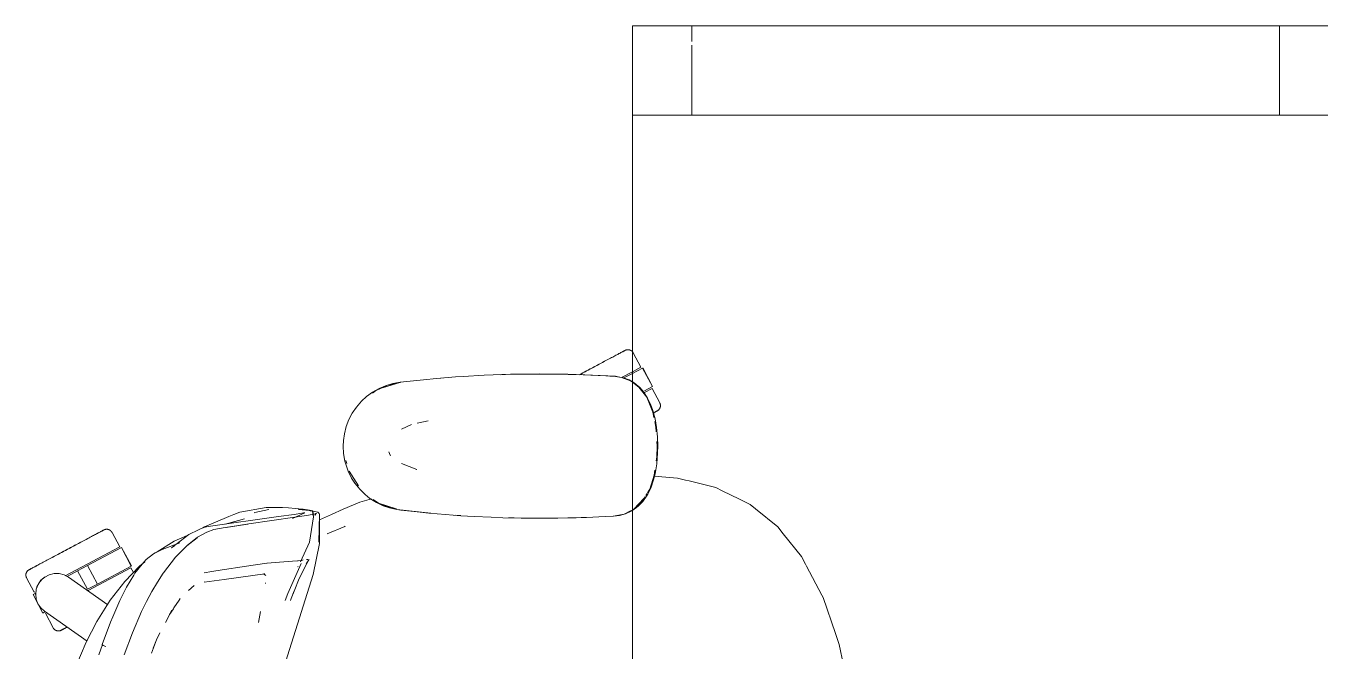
# Model space of a CAD drawing. Header units: millimetres. Extents: x 155927 to 295199, y -4084 to 97293.
# Drawn here: x 220549 to 221418, y 19454 to 19874 of the extents above; entities that cross this region are included whole.
import ezdxf

# ---------------------------------------------------------------- set-up
doc = ezdxf.new("R2010")
doc.units = ezdxf.units.MM
doc.header["$MEASUREMENT"] = 0
doc.layers.add('G-IMPT', color=8, linetype='CONTINUOUS', lineweight=9)
doc.layers.add('I-FURN', color=8, linetype='CONTINUOUS', lineweight=9)

msp = doc.modelspace()

# ---------------------------------------------------------------- linework, layer by layer
at = {"layer": 'G-IMPT'}
for p, q in [((220883.01, 19640.28), (220874.6, 19640.12)), ((220883.01, 19640.28), (220893.81, 19640.37)), ((220883.01, 19640.28), (220903.2, 19640.33)), ((220883.01, 19640.28), (220913.03, 19640.17)), ((220913.03, 19640.17), (220893.81, 19640.37)), ((220903.2, 19640.33), (220913.03, 19640.17)), ((220903.2, 19640.33), (220924.6, 19639.82)), ((220903.2, 19640.33), (220923.39, 19639.86)), ((220903.2, 19640.29), (220905.24, 19640.31)), ((220905.24, 19640.31), (220907.15, 19640.24)), ((220913.03, 19640.17), (220924.6, 19639.82)), ((220792.02, 19632.8), (220783.95, 19629.06)), ((220786.33, 19630.67), (220790.57, 19632.48)), ((220800.99, 19634.84), (220788.52, 19631.01)), ((220788.52, 19631.01), (220797.67, 19633.92)), ((220790.57, 19632.48), (220795.43, 19633.94)), ((220792.02, 19632.8), (220800.42, 19634.71)), ((220800.47, 19634.84), (220795.43, 19633.94)), ((220800.99, 19634.84), (220797.67, 19633.92)), ((220818.4, 19636.74), (220800.47, 19634.84)), ((220822.53, 19637.09), (220818.4, 19636.74)), ((220837.59, 19638.34), (220822.53, 19637.09)), ((220829.4, 19637.69), (220827.73, 19637.52)), ((220837.59, 19638.34), (220842.67, 19638.66)), ((220842.67, 19638.66), (220856.81, 19639.47)), ((220862.84, 19639.73), (220856.81, 19639.47)), ((220862.84, 19639.73), (220874.6, 19640.12)), ((220867.72, 19639.87), (220869.66, 19639.98)), ((220869.66, 19639.98), (220871.16, 19639.99)), ((220924.6, 19639.82), (220923.39, 19639.86)), ((220923.39, 19639.86), (220945.17, 19638.78)), ((220923.39, 19639.86), (220943.56, 19638.89)), ((220924.6, 19639.82), (220945.17, 19638.78)), ((220941.33, 19638.97), (220943.56, 19638.89)), ((220945.17, 19638.78), (220943.56, 19638.89)), ((220945.17, 19638.78), (220946.82, 19638.52)), ((220949.03, 19638.06), (220945.19, 19638.64)), ((220949.21, 19638.08), (220946.82, 19638.52)), ((220949.03, 19638.06), (220955.23, 19635.65)), ((220949.21, 19638.08), (220950.56, 19637.71)), ((220954.2, 19636.32), (220950.56, 19637.71)), ((220954.2, 19636.32), (220956.44, 19635.04)), ((220955.23, 19635.65), (220956.44, 19634.75)), ((220956.44, 19635.04), (220957.63, 19634.36)), ((220956.44, 19634.75), (220960.85, 19631.48)), ((220957.63, 19634.36), (220961.37, 19631.28)), ((220960.85, 19631.48), (220966.07, 19624.69)), ((220777.8, 19625.16), (220774.37, 19621.99)), ((220777.8, 19625.16), (220781.89, 19628.15)), ((220781.84, 19627.46), (220783.95, 19629.06)), ((220786.33, 19630.67), (220781.89, 19628.15)), ((220964.04, 19628.24), (220961.37, 19631.28)), ((220966.69, 19624.2), (220964.04, 19628.24)), ((220966.07, 19624.69), (220967.91, 19620.3)), ((220966.69, 19624.2), (220968.68, 19620.12)), ((220768.21, 19613.99), (220771.04, 19618.16)), ((220771.04, 19618.16), (220774.37, 19621.99)), ((220970.24, 19614.68), (220967.91, 19620.3)), ((220970.26, 19615.79), (220968.68, 19620.12)), ((220970.24, 19614.68), (220970.95, 19611.21)), ((220970.26, 19615.79), (220971.69, 19610.31)), ((220766.02, 19609.83), (220764.19, 19605.12)), ((220768.21, 19613.99), (220766.02, 19609.83)), ((220801.36, 19603.27), (220808.14, 19606.53)), ((220819.19, 19608.87), (220811.75, 19607.3)), ((220971.51, 19608.46), (220972.28, 19604.71)), ((220972.69, 19604.38), (220971.69, 19610.31)), ((220762.93, 19600.25), (220762.28, 19595.74)), ((220762.93, 19600.25), (220764.19, 19605.12)), ((220972.28, 19604.71), (220972.48, 19601.51)), ((220972.69, 19604.38), (220973.26, 19598.23)), ((220973.44, 19591.89), (220973.26, 19598.23)), ((220762.11, 19591.89), (220762.28, 19595.74)), ((220762.11, 19591.89), (220762.41, 19586.85)), ((220792.72, 19588.06), (220793.74, 19585.84)), ((220972.83, 19584.72), (220973.06, 19591.89)), ((220972.87, 19595), (220973.06, 19591.89)), ((220973.35, 19587.38), (220973.44, 19591.89)), ((220762.41, 19586.85), (220763.28, 19581.9)), ((220763.28, 19581.9), (220763.85, 19579.77)), ((220765.56, 19575), (220763.85, 19579.77)), ((220764.65, 19580.21), (220764.03, 19582.24)), ((220793.74, 19585.84), (220794.04, 19585.39)), ((220811.69, 19576.17), (220801.26, 19580.31)), ((220971.66, 19573.3), (220972.77, 19580.07)), ((220972.83, 19584.72), (220972.44, 19581.94)), ((220973.35, 19587.38), (220972.77, 19580.07)), ((220765.56, 19575), (220767.8, 19570.49)), ((220766.21, 19575.09), (220768.37, 19571.42)), ((220766.21, 19575.09), (220772.53, 19565.14)), ((220768.37, 19571.42), (220772.53, 19565.14)), ((220811.69, 19576.17), (220811.44, 19576.22)), ((220971.11, 19572.46), (220968.08, 19563.07)), ((220970.68, 19569.38), (220971.66, 19573.3)), ((220970.98, 19571.84), (220986.85, 19570.4)), ((220971.57, 19575.75), (220971.11, 19572.46)), ((220767.8, 19570.49), (220770.07, 19566.94)), ((220773.26, 19562.97), (220770.07, 19566.94)), ((220773.26, 19562.97), (220776.86, 19559.42)), ((220968.08, 19563.07), (220966.61, 19560.62)), ((220968.94, 19564.29), (220966.73, 19559.65)), ((220970.68, 19569.38), (220968.94, 19564.29)), ((220986.85, 19570.4), (220992.14, 19569.1)), ((220994.52, 19568.52), (220992.14, 19569.1)), ((221012.46, 19564.12), (220994.52, 19568.52)), ((221016.82, 19561.97), (221012.46, 19564.12)), ((221016.82, 19561.97), (221028.29, 19556.32)), ((220773.33, 19554.35), (220762.21, 19549.49)), ((220773.33, 19554.35), (220781.16, 19556.61)), ((220776.86, 19559.42), (220780.17, 19556.79)), ((220784.49, 19554.06), (220780.17, 19556.79)), ((220785.82, 19553.67), (220782.24, 19556.09)), ((220784.49, 19554.06), (220789.08, 19551.87)), ((220795.04, 19550.06), (220785.82, 19553.67)), ((220785.82, 19553.67), (220788.52, 19552.77)), ((220785.82, 19553.67), (220797.67, 19549.85)), ((220964.31, 19556.86), (220957.41, 19549.47)), ((220963.11, 19554.77), (220957.41, 19549.47)), ((220962.9, 19555.23), (220959.82, 19551.7)), ((220960.62, 19551.78), (220963.48, 19554.82)), ((220964.31, 19556.86), (220963.03, 19555.39)), ((220965, 19557.92), (220963.11, 19554.77)), ((220963.48, 19554.82), (220965.93, 19558.28)), ((220966.33, 19560.15), (220965.47, 19558.71)), ((220966.73, 19559.65), (220965.93, 19558.28)), ((221035.45, 19552.8), (221028.29, 19556.32)), ((220668.97, 19537.74), (220685.43, 19544.54)), ((220718.63, 19544.58), (220671.41, 19537.9)), ((220685.43, 19544.54), (220688.79, 19545.93)), ((220692.65, 19547.52), (220688.79, 19545.93)), ((220710.35, 19550.76), (220692.65, 19547.52)), ((220702.9, 19547.31), (220702.33, 19547.16)), ((220712.21, 19549.35), (220702.9, 19547.31)), ((220710.35, 19550.76), (220717.31, 19550.79)), ((220721.48, 19550.79), (220717.31, 19550.79)), ((220718.63, 19544.58), (220729.29, 19546.02)), ((220725.44, 19550.45), (220721.48, 19550.79)), ((220725.44, 19550.45), (220734.76, 19549.64)), ((220728.04, 19543.21), (220736.47, 19547.21)), ((220730.59, 19546.23), (220729.29, 19546.02)), ((220729.59, 19544.19), (220737.44, 19545.3)), ((220735.61, 19547.07), (220730.59, 19546.23)), ((220734.6, 19549.13), (220732, 19549.34)), ((220734.6, 19549.13), (220739.28, 19548.61)), ((220734.76, 19549.64), (220735.23, 19549.6)), ((220739.48, 19548.79), (220735.23, 19549.6)), ((220736.47, 19547.21), (220735.61, 19547.07)), ((220743.71, 19546.41), (220737.44, 19545.3)), ((220739.9, 19548.53), (220739.28, 19548.61)), ((220739.48, 19548.79), (220741.81, 19548.35)), ((220739.9, 19548.53), (220743.17, 19548)), ((220741.57, 19547.94), (220742.2, 19544.39)), ((220741.57, 19547.94), (220742.26, 19544.36)), ((220742.2, 19544.39), (220741.81, 19548.35)), ((220743.09, 19546.24), (220744.19, 19546.8)), ((220743.09, 19546.24), (220743.71, 19546.41)), ((220743.17, 19548), (220745.04, 19547.45)), ((220743.36, 19545.86), (220743.29, 19545.37)), ((220743.36, 19545.86), (220743.68, 19546.4)), ((220743.68, 19546.4), (220744.19, 19546.8)), ((220745.58, 19547.13), (220745.04, 19547.45)), ((220745.58, 19547.13), (220745.95, 19546.63)), ((220745.73, 19527.5), (220746.32, 19545.94)), ((220745.73, 19527.5), (220746.22, 19545.48)), ((220746.34, 19546.06), (220745.95, 19546.63)), ((220746.34, 19546.06), (220746.15, 19545.19)), ((220746.15, 19545.19), (220746.18, 19545.31)), ((220746.17, 19526.61), (220746.22, 19545.48)), ((220746.22, 19545.48), (220746.18, 19545.31)), ((220754.38, 19546.07), (220746.21, 19542.51)), ((220746.32, 19545.94), (220746.22, 19545.48)), ((220762.21, 19549.49), (220754.38, 19546.07)), ((220788.52, 19552.77), (220797.67, 19549.85)), ((220789.08, 19551.87), (220793.21, 19550.43)), ((220798.17, 19549.27), (220793.21, 19550.43)), ((220798.09, 19549.49), (220795.04, 19550.06)), ((220798.17, 19549.27), (220821.12, 19546.81)), ((220798.17, 19549.27), (220800.99, 19548.94)), ((220798.17, 19549.27), (220819.61, 19546.92)), ((220821.12, 19546.81), (220800.99, 19548.94)), ((220819.61, 19546.92), (220831, 19545.93)), ((220841.29, 19545.2), (220831, 19545.93)), ((220839.25, 19545.34), (220837.83, 19545.47)), ((220839.25, 19545.34), (220841.15, 19545.25)), ((220841.29, 19545.2), (220850.16, 19544.64)), ((220861.47, 19544.1), (220850.16, 19544.64)), ((220938.12, 19544.61), (220925.56, 19543.99)), ((220938.12, 19544.61), (220943.79, 19544.89)), ((220950.91, 19546.26), (220943.56, 19544.89)), ((220943.79, 19544.89), (220947.8, 19545.39)), ((220947.8, 19545.39), (220951.75, 19546.45)), ((220955.17, 19548.36), (220950.91, 19546.26)), ((220956.08, 19548.44), (220951.75, 19546.45)), ((220955.17, 19548.36), (220956.44, 19548.99)), ((220956.08, 19548.44), (220959.3, 19550.64)), ((220956.6, 19549.07), (220957.41, 19549.47)), ((220957.41, 19549.47), (220959.82, 19551.7)), ((220960.62, 19551.78), (220959.3, 19550.64)), ((221039.11, 19549.82), (221035.45, 19552.8)), ((221039.11, 19549.82), (221054.05, 19537.65)), ((220665.05, 19535.69), (220668.42, 19537.26)), ((220667.8, 19536.97), (220668.97, 19537.74)), ((220671.41, 19537.9), (220668.42, 19537.26)), ((220670.49, 19534.19), (220675.28, 19535.94)), ((220675.28, 19535.94), (220682.95, 19537.24)), ((220695.83, 19543.03), (220682.88, 19539.53)), ((220698.11, 19539.54), (220682.95, 19537.24)), ((220698.71, 19539.63), (220683.53, 19537.31)), ((220698.11, 19539.54), (220683.53, 19537.31)), ((220695.83, 19543.03), (220683.94, 19539.68)), ((220698.71, 19539.63), (220729.59, 19544.19)), ((220739.54, 19527.31), (220742.26, 19544.36)), ((220751.31, 19533.04), (220763.17, 19537.97)), ((220763.44, 19538.07), (220763.17, 19537.97)), ((220861.47, 19544.1), (220869.35, 19543.81)), ((220881.65, 19543.52), (220869.35, 19543.81)), ((220873.22, 19543.73), (220874.88, 19543.65)), ((220874.88, 19543.65), (220876.96, 19543.65)), ((220881.65, 19543.52), (220887.12, 19543.44)), ((220901.84, 19543.44), (220887.12, 19543.44)), ((220906.35, 19543.49), (220901.84, 19543.44)), ((220906.35, 19543.49), (220922.02, 19543.87)), ((220913.08, 19543.66), (220915.29, 19543.66)), ((220918.62, 19543.81), (220915.29, 19543.66)), ((220922.02, 19543.87), (220925.56, 19543.99)), ((221054.05, 19537.65), (221057.81, 19532.99)), ((220637.27, 19520.88), (220648.71, 19528)), ((220646.83, 19523.71), (220658.48, 19532.63)), ((220648.71, 19528), (220657.34, 19531.98)), ((220664, 19530.36), (220657.06, 19524.96)), ((220657.06, 19524.96), (220660.63, 19527.77)), ((220657.26, 19525.27), (220664.23, 19530.69)), ((220658.48, 19532.63), (220665.05, 19535.69)), ((220664, 19530.36), (220660.63, 19527.77)), ((220664.23, 19530.69), (220670.06, 19533.97)), ((220670.49, 19534.19), (220670.06, 19533.97)), ((220739.54, 19527.31), (220733.59, 19514.21)), ((221070.02, 19517.85), (221057.81, 19532.99)), ((220634.77, 19519.57), (220629.91, 19515.71)), ((220635.91, 19520.19), (220634.77, 19519.57)), ((220635.91, 19520.19), (220638.35, 19521.36)), ((220637.27, 19520.88), (220636.5, 19520.38)), ((220638.35, 19521.36), (220640.58, 19522.43)), ((220652.48, 19526.94), (220640.58, 19522.43)), ((220646.83, 19523.71), (220648.78, 19524.82)), ((220657.26, 19525.27), (220649.53, 19517.37)), ((220741.98, 19505.65), (220746.17, 19526.61)), ((220625.34, 19511.27), (220615.39, 19500.97)), ((220627.02, 19512.69), (220622.3, 19506.55)), ((220629.02, 19514.27), (220625.34, 19511.27)), ((220627.02, 19512.69), (220629.91, 19515.71)), ((220649.53, 19517.37), (220641.51, 19506.93)), ((220694.19, 19510.87), (220682.42, 19509)), ((220695.74, 19511.12), (220694.19, 19510.87)), ((220710.96, 19513.33), (220695.74, 19511.12)), ((220710.96, 19513.33), (220711.04, 19513.34)), ((220711.04, 19513.34), (220719.28, 19513.96)), ((220728.12, 19514.59), (220719.28, 19513.96)), ((220725, 19492.83), (220733.92, 19512.99)), ((220728.12, 19514.59), (220731.53, 19514.84)), ((220731.9, 19514.88), (220731.53, 19514.84)), ((220731.55, 19510.82), (220731.98, 19511.09)), ((220731.9, 19514.88), (220734.36, 19515.17)), ((220732.55, 19502.94), (220737.83, 19513.05)), ((220734.36, 19515.17), (220734.43, 19515.19)), ((220735.2, 19515.47), (220734.43, 19515.19)), ((220739.18, 19515.5), (220737.34, 19512.8)), ((220737.61, 19515.87), (220738.46, 19515.78)), ((220739.18, 19515.5), (220737.83, 19513.05)), ((220738.46, 19515.78), (220739.15, 19515.63)), ((220739.15, 19515.63), (220739.18, 19515.5)), ((220739.18, 19515.5), (220739.21, 19515.33)), ((221070.02, 19517.85), (221072.73, 19512.72)), ((221073.46, 19511.35), (221072.73, 19512.72)), ((221073.46, 19511.35), (221083.75, 19491.84)), ((220616.7, 19497.27), (220621.44, 19505.26)), ((220622.3, 19506.55), (220621.44, 19505.26)), ((220637.46, 19500.58), (220641.34, 19506.67)), ((220641.51, 19506.93), (220641.34, 19506.67)), ((220682.11, 19502.33), (220668.75, 19500.55)), ((220673.92, 19507.68), (220668.85, 19506.93)), ((220673.92, 19507.68), (220680.76, 19508.74)), ((220680.76, 19508.74), (220682.42, 19509)), ((220682.11, 19502.33), (220709.44, 19506.06)), ((220710.3, 19504.95), (220708.74, 19506.19)), ((220708.95, 19506.15), (220709.18, 19506.11)), ((220709.44, 19506.06), (220709.18, 19506.11)), ((220725.99, 19455.41), (220741.98, 19505.65)), ((220732.55, 19502.94), (220729.3, 19494.47)), ((220605.58, 19488.37), (220615.39, 19500.97)), ((220612.18, 19488.21), (220616.7, 19497.27)), ((220612.18, 19488.21), (220616.4, 19496.67)), ((220612.4, 19488.66), (220616.7, 19497.27)), ((220616.7, 19497.27), (220616.4, 19496.67)), ((220630.12, 19487.56), (220633.69, 19494.35)), ((220637.46, 19500.58), (220633.69, 19494.35)), ((220658.26, 19495.05), (220662.16, 19498.38)), ((220668.75, 19500.55), (220669.23, 19500.69)), ((220709.94, 19500), (220709.9, 19499.65)), ((220723.26, 19488.25), (220725, 19492.83)), ((220727.28, 19489.57), (220729.3, 19494.67)), ((220729.3, 19494.47), (220727.28, 19489.57)), ((220729.3, 19494.67), (220727.9, 19491.14)), ((220605.58, 19488.37), (220596.61, 19474.07)), ((220612.18, 19488.21), (220607.4, 19477.26)), ((220612.4, 19488.66), (220612.18, 19488.21)), ((220630.12, 19487.56), (220626.73, 19480.83)), ((220648.49, 19483.28), (220651.98, 19488.41)), ((220651.98, 19488.41), (220652.73, 19489.52)), ((220727.28, 19489.57), (220726.72, 19488.16)), ((221083.75, 19491.84), (221084.63, 19490.18)), ((221092.78, 19466.09), (221084.63, 19490.18)), ((220607.4, 19477.26), (220605.93, 19473.58)), ((220620.55, 19466.6), (220626.73, 19480.83)), ((220642.78, 19473.48), (220647.04, 19481.72)), ((220645.54, 19478.95), (220648.09, 19482.7)), ((220645.54, 19478.95), (220647.04, 19481.72)), ((220648.09, 19482.7), (220648.49, 19483.28)), ((220705.27, 19473.52), (220706.68, 19480.78)), ((220596.61, 19474.07), (220589.52, 19460.3)), ((220605.93, 19473.58), (220600.35, 19458.61)), ((220620.55, 19466.6), (220615.09, 19451.73)), ((220638.98, 19466.57), (220636.79, 19461.73)), ((220582, 19442.32), (220589.52, 19460.3)), ((220600.39, 19458.61), (220597.98, 19451.68)), ((220600.35, 19458.61), (220600.39, 19458.48)), ((220600.39, 19458.48), (220600.39, 19458.61)), ((220600.39, 19458.48), (220600.79, 19458.21)), ((220600.39, 19458.48), (220600.4, 19458.44)), ((220600.79, 19458.21), (220600.4, 19458.44)), ((220601.62, 19457.83), (220600.79, 19458.21)), ((220600.97, 19458.11), (220600.79, 19458.21)), ((220601.62, 19457.83), (220600.97, 19458.11)), ((220601.62, 19457.83), (220602.68, 19457.41)), ((220601.62, 19457.83), (220602.08, 19457.63)), ((220602.68, 19457.41), (220602.08, 19457.63)), ((220636.79, 19461.73), (220634.06, 19454.64)), ((220636.79, 19461.73), (220634.48, 19456.28)), ((221092.78, 19466.09), (221095.29, 19458.65)), ((221098.16, 19444.83), (221095.29, 19458.65)), ((220633.4, 19452.92), (220634.06, 19454.64)), ((220725.99, 19455.41), (220716.8, 19425.44))]:
    msp.add_line(p, q, dxfattribs=at)
at = {"layer": 'I-FURN'}
for p, q in [((220996.44, 19874.09), (220956.44, 19874.09)), ((220956.44, 19874.09), (221391.07, 19874.09)), ((220956.44, 19874.09), (220956.44, 19814.09)), ((220956.44, 19874.09), (220956.44, 19814.09)), ((221756.44, 19874.09), (220956.44, 19874.09)), ((220956.44, 19874.09), (220956.44, 17874.09)), ((220956.44, 17874.09), (220956.44, 19874.09)), ((220956.44, 19874.09), (221756.44, 19874.09)), ((222516.44, 19874.09), (220996.44, 19874.09)), ((220996.44, 19874.09), (220996.44, 19863.51)), ((220996.44, 19874.09), (220996.44, 19863.51)), ((221391.07, 19874.09), (221521.44, 19874.09)), ((221391.07, 19874.09), (221391.07, 19814.09)), ((221391.07, 19874.09), (221391.07, 19814.09)), ((220996.44, 19861.19), (220996.44, 19814.09)), ((220996.44, 19861.19), (220996.44, 19814.09)), ((221391.07, 19814.09), (220956.44, 19814.09)), ((220956.44, 19814.09), (220996.44, 19814.09)), ((220996.44, 19814.09), (222516.44, 19814.09)), ((221521.44, 19814.09), (221391.07, 19814.09)), ((220936.87, 19648.38), (220937.78, 19648.86)), ((220938.26, 19649.12), (220937.36, 19648.64)), ((220937.78, 19648.86), (220938.67, 19649.34)), ((220939.14, 19649.59), (220938.26, 19649.12)), ((220938.67, 19649.34), (220939.53, 19649.8)), ((220939.99, 19650.04), (220939.14, 19649.59)), ((220939.53, 19649.8), (220940.38, 19650.25)), ((220940.83, 19650.49), (220939.99, 19650.04)), ((220941.64, 19650.92), (220940.83, 19650.49)), ((220942.43, 19651.34), (220941.64, 19650.92)), ((220943.19, 19651.74), (220942.43, 19651.34)), ((220943.93, 19652.13), (220943.19, 19651.74)), ((220944.63, 19652.51), (220943.93, 19652.13)), ((220945.31, 19652.87), (220944.63, 19652.51)), ((220945.96, 19653.21), (220945.31, 19652.87)), ((220946.58, 19653.54), (220945.96, 19653.21)), ((220947.16, 19653.85), (220946.58, 19653.54)), ((220946.85, 19653.69), (220947.42, 19653.99)), ((220947.71, 19654.14), (220947.16, 19653.85)), ((220947.42, 19653.99), (220947.95, 19654.27)), ((220948.23, 19654.42), (220947.71, 19654.14)), ((220947.95, 19654.27), (220948.45, 19654.54)), ((220948.71, 19654.67), (220948.23, 19654.42)), ((220948.45, 19654.54), (220948.92, 19654.79)), ((220949.16, 19654.91), (220948.71, 19654.67)), ((220948.92, 19654.79), (220949.35, 19655.02)), ((220949.57, 19655.13), (220949.16, 19654.91)), ((220949.35, 19655.02), (220949.74, 19655.22)), ((220949.94, 19655.33), (220949.57, 19655.13)), ((220949.74, 19655.22), (220950.1, 19655.41)), ((220950.27, 19655.51), (220949.94, 19655.33)), ((220950.1, 19655.41), (220950.42, 19655.58)), ((220950.57, 19655.66), (220950.27, 19655.51)), ((220950.42, 19655.58), (220950.69, 19655.73)), ((220950.83, 19655.8), (220950.57, 19655.66)), ((220950.69, 19655.73), (220950.94, 19655.86)), ((220951.05, 19655.92), (220950.83, 19655.8)), ((220950.94, 19655.86), (220951.14, 19655.97)), ((220951.23, 19656.01), (220951.05, 19655.92)), ((220951.14, 19655.97), (220951.3, 19656.05)), ((220951.37, 19656.09), (220951.23, 19656.01)), ((220951.3, 19656.05), (220951.42, 19656.12)), ((220951.47, 19656.14), (220951.37, 19656.09)), ((220951.42, 19656.12), (220951.5, 19656.16)), ((220951.53, 19656.17), (220951.47, 19656.14)), ((220951.5, 19656.16), (220951.54, 19656.18)), ((220951.55, 19656.19), (220951.53, 19656.17)), ((220951.54, 19656.18), (220951.55, 19656.19)), ((220951.55, 19656.19), (220951.69, 19656.26)), ((220951.69, 19656.26), (220951.84, 19656.33)), ((220951.84, 19656.33), (220951.99, 19656.39)), ((220951.99, 19656.39), (220952.14, 19656.44)), ((220952.14, 19656.44), (220952.29, 19656.49)), ((220952.29, 19656.49), (220952.45, 19656.53)), ((220952.45, 19656.53), (220952.61, 19656.57)), ((220952.61, 19656.57), (220952.77, 19656.6)), ((220952.77, 19656.6), (220952.92, 19656.62)), ((220952.92, 19656.62), (220953.09, 19656.64)), ((220953.09, 19656.64), (220953.25, 19656.65)), ((220953.25, 19656.65), (220953.41, 19656.66)), ((220953.41, 19656.66), (220953.57, 19656.66)), ((220953.57, 19656.66), (220953.73, 19656.65)), ((220953.73, 19656.65), (220953.89, 19656.63)), ((220953.89, 19656.63), (220954.05, 19656.61)), ((220954.05, 19656.61), (220954.21, 19656.58)), ((220954.21, 19656.58), (220954.37, 19656.55)), ((220954.37, 19656.55), (220954.52, 19656.51)), ((220954.52, 19656.51), (220954.68, 19656.46)), ((220954.68, 19656.46), (220954.83, 19656.41)), ((220954.83, 19656.41), (220954.98, 19656.35)), ((220954.98, 19656.35), (220955.13, 19656.29)), ((220955.13, 19656.29), (220955.27, 19656.22)), ((220955.27, 19656.22), (220955.41, 19656.14)), ((220955.41, 19656.14), (220955.55, 19656.06)), ((220955.55, 19656.06), (220955.69, 19655.97)), ((220955.69, 19655.97), (220955.82, 19655.88)), ((220955.82, 19655.88), (220955.95, 19655.78)), ((220955.95, 19655.78), (220956.07, 19655.68)), ((220956.07, 19655.68), (220956.19, 19655.57)), ((220956.19, 19655.57), (220956.31, 19655.46)), ((220956.31, 19655.46), (220956.42, 19655.34)), ((220956.42, 19655.34), (220956.53, 19655.22)), ((220956.53, 19655.22), (220956.63, 19655.1)), ((220956.63, 19655.1), (220956.72, 19654.97)), ((220956.72, 19654.97), (220956.81, 19654.83)), ((220956.81, 19654.83), (220956.9, 19654.7)), ((220956.9, 19654.7), (220956.98, 19654.56)), ((220956.98, 19654.56), (220957, 19654.52)), ((220962.15, 19644.83), (220957, 19654.52)), ((220921.69, 19640.31), (220920.7, 19639.78)), ((220921.15, 19640.02), (220922.14, 19640.55)), ((220922.68, 19640.83), (220921.69, 19640.31)), ((220922.14, 19640.55), (220923.13, 19641.08)), ((220923.67, 19641.36), (220922.68, 19640.83)), ((220923.13, 19641.08), (220924.13, 19641.61)), ((220924.67, 19641.9), (220923.67, 19641.36)), ((220924.13, 19641.61), (220925.14, 19642.14)), ((220925.68, 19642.43), (220924.67, 19641.9)), ((220925.14, 19642.14), (220926.14, 19642.68)), ((220926.68, 19642.96), (220925.68, 19642.43)), ((220926.14, 19642.68), (220927.15, 19643.21)), ((220927.69, 19643.5), (220926.68, 19642.96)), ((220927.15, 19643.21), (220928.15, 19643.74)), ((220928.69, 19644.03), (220927.69, 19643.5)), ((220928.15, 19643.74), (220929.15, 19644.28)), ((220929.69, 19644.56), (220928.69, 19644.03)), ((220929.15, 19644.28), (220930.15, 19644.81)), ((220930.69, 19645.09), (220929.69, 19644.56)), ((220930.15, 19644.81), (220931.14, 19645.33)), ((220931.67, 19645.62), (220930.69, 19645.09)), ((220931.14, 19645.33), (220932.12, 19645.86)), ((220932.65, 19646.14), (220931.67, 19645.62)), ((220932.12, 19645.86), (220933.1, 19646.37)), ((220933.62, 19646.65), (220932.65, 19646.14)), ((220933.1, 19646.37), (220934.06, 19646.89)), ((220934.58, 19647.16), (220933.62, 19646.65)), ((220934.06, 19646.89), (220935.01, 19647.39)), ((220935.52, 19647.66), (220934.58, 19647.16)), ((220935.01, 19647.39), (220935.95, 19647.89)), ((220936.45, 19648.16), (220935.52, 19647.66)), ((220935.95, 19647.89), (220936.87, 19648.38)), ((220937.36, 19648.64), (220936.45, 19648.16)), ((220956.87, 19642.02), (220949.49, 19638.1)), ((220950.77, 19637.65), (220956.58, 19640.74)), ((220956.58, 19640.74), (220963.27, 19644.3)), ((220962.15, 19644.83), (220956.87, 19642.02)), ((220963.27, 19644.3), (220969.85, 19631.94)), ((220970.02, 19632.03), (220963.44, 19644.39)), ((220969.85, 19631.94), (220964.55, 19629.12)), ((220969.66, 19630.71), (220964.47, 19627.95)), ((220974.81, 19621.02), (220969.66, 19630.71)), ((220970.51, 19614.17), (220970.94, 19614.4)), ((220971.16, 19614.51), (220970.75, 19614.3)), ((220970.94, 19614.4), (220971.34, 19614.61)), ((220971.53, 19614.71), (220971.16, 19614.51)), ((220971.34, 19614.61), (220971.69, 19614.8)), ((220971.87, 19614.89), (220971.53, 19614.71)), ((220971.69, 19614.8), (220972.01, 19614.97)), ((220972.17, 19615.05), (220971.87, 19614.89)), ((220972.01, 19614.97), (220972.29, 19615.12)), ((220972.43, 19615.19), (220972.17, 19615.05)), ((220972.29, 19615.12), (220972.53, 19615.24)), ((220972.64, 19615.3), (220972.43, 19615.19)), ((220972.53, 19615.24), (220972.73, 19615.35)), ((220972.82, 19615.4), (220972.64, 19615.3)), ((220972.73, 19615.35), (220972.89, 19615.44)), ((220972.96, 19615.47), (220972.82, 19615.4)), ((220972.89, 19615.44), (220973.02, 19615.5)), ((220973.07, 19615.53), (220972.96, 19615.47)), ((220973.02, 19615.5), (220973.1, 19615.54)), ((220973.13, 19615.56), (220973.07, 19615.53)), ((220973.1, 19615.54), (220973.14, 19615.57)), ((220973.15, 19615.57), (220973.13, 19615.56)), ((220973.14, 19615.57), (220973.15, 19615.57)), ((220973.18, 19615.59), (220973.15, 19615.57)), ((220973.32, 19615.67), (220973.18, 19615.59)), ((220973.46, 19615.76), (220973.32, 19615.67)), ((220973.59, 19615.85), (220973.46, 19615.76)), ((220973.72, 19615.94), (220973.59, 19615.85)), ((220973.85, 19616.04), (220973.72, 19615.94)), ((220973.97, 19616.15), (220973.85, 19616.04)), ((220974.09, 19616.26), (220973.97, 19616.15)), ((220974.2, 19616.38), (220974.09, 19616.26)), ((220974.31, 19616.5), (220974.2, 19616.38)), ((220974.41, 19616.62), (220974.31, 19616.5)), ((220974.51, 19616.75), (220974.41, 19616.62)), ((220974.6, 19616.88), (220974.51, 19616.75)), ((220974.69, 19617.02), (220974.6, 19616.88)), ((220974.77, 19617.16), (220974.69, 19617.02)), ((220974.84, 19617.3), (220974.77, 19617.16)), ((220974.81, 19621.02), (220974.88, 19620.88)), ((220974.91, 19617.44), (220974.84, 19617.3)), ((220974.88, 19620.88), (220974.95, 19620.73)), ((220974.98, 19617.59), (220974.91, 19617.44)), ((220974.95, 19620.73), (220975.01, 19620.58)), ((220975.04, 19617.74), (220974.98, 19617.59)), ((220975.01, 19620.58), (220975.07, 19620.43)), ((220975.09, 19617.89), (220975.04, 19617.74)), ((220975.07, 19620.43), (220975.12, 19620.28)), ((220975.14, 19618.05), (220975.09, 19617.89)), ((220975.12, 19620.28), (220975.16, 19620.12)), ((220975.18, 19618.2), (220975.14, 19618.05)), ((220975.16, 19620.12), (220975.2, 19619.96)), ((220975.21, 19618.36), (220975.18, 19618.2)), ((220975.2, 19619.96), (220975.23, 19619.8)), ((220975.24, 19618.52), (220975.21, 19618.36)), ((220975.23, 19619.8), (220975.25, 19619.65)), ((220975.26, 19618.68), (220975.24, 19618.52)), ((220975.25, 19619.65), (220975.27, 19619.49)), ((220975.27, 19618.84), (220975.26, 19618.68)), ((220975.27, 19619.49), (220975.28, 19619.32)), ((220975.28, 19619), (220975.27, 19618.84)), ((220975.28, 19619.32), (220975.28, 19619.16)), ((220975.28, 19619.16), (220975.28, 19619)), ((220601.71, 19535.77), (220601.86, 19535.83)), ((220601.86, 19535.83), (220602.01, 19535.88)), ((220602.01, 19535.88), (220602.16, 19535.93)), ((220602.16, 19535.93), (220602.32, 19535.97)), ((220602.32, 19535.97), (220602.48, 19536.01)), ((220602.48, 19536.01), (220602.64, 19536.04)), ((220602.64, 19536.04), (220602.79, 19536.06)), ((220602.79, 19536.06), (220602.96, 19536.08)), ((220602.96, 19536.08), (220603.12, 19536.09)), ((220603.12, 19536.09), (220603.28, 19536.1)), ((220603.28, 19536.1), (220603.44, 19536.1)), ((220603.44, 19536.1), (220603.6, 19536.09)), ((220603.6, 19536.09), (220603.76, 19536.07)), ((220603.76, 19536.07), (220603.92, 19536.05)), ((220603.92, 19536.05), (220604.08, 19536.02)), ((220604.08, 19536.02), (220604.24, 19535.99)), ((220604.24, 19535.99), (220604.39, 19535.95)), ((220604.39, 19535.95), (220604.55, 19535.9)), ((220604.55, 19535.9), (220604.7, 19535.85)), ((220604.7, 19535.85), (220604.85, 19535.79)), ((220584.88, 19526.83), (220585.82, 19527.33)), ((220586.32, 19527.6), (220585.39, 19527.1)), ((220585.82, 19527.33), (220586.74, 19527.82)), ((220587.23, 19528.08), (220586.32, 19527.6)), ((220586.74, 19527.82), (220587.65, 19528.3)), ((220588.13, 19528.56), (220587.23, 19528.08)), ((220587.65, 19528.3), (220588.54, 19528.78)), ((220589.01, 19529.03), (220588.13, 19528.56)), ((220588.54, 19528.78), (220589.4, 19529.24)), ((220589.86, 19529.48), (220589.01, 19529.03)), ((220589.4, 19529.24), (220590.25, 19529.69)), ((220590.7, 19529.93), (220589.86, 19529.48)), ((220591.51, 19530.36), (220590.7, 19529.93)), ((220592.3, 19530.78), (220591.51, 19530.36)), ((220593.06, 19531.18), (220592.3, 19530.78)), ((220593.8, 19531.57), (220593.06, 19531.18)), ((220594.5, 19531.95), (220593.8, 19531.57)), ((220595.18, 19532.31), (220594.5, 19531.95)), ((220595.83, 19532.65), (220595.18, 19532.31)), ((220596.45, 19532.98), (220595.83, 19532.65)), ((220597.03, 19533.29), (220596.45, 19532.98)), ((220596.72, 19533.13), (220597.29, 19533.43)), ((220597.58, 19533.58), (220597.03, 19533.29)), ((220597.29, 19533.43), (220597.82, 19533.71)), ((220598.1, 19533.86), (220597.58, 19533.58)), ((220597.82, 19533.71), (220598.32, 19533.98)), ((220598.58, 19534.12), (220598.1, 19533.86)), ((220598.32, 19533.98), (220598.79, 19534.23)), ((220599.03, 19534.35), (220598.58, 19534.12)), ((220598.79, 19534.23), (220599.22, 19534.46)), ((220599.44, 19534.57), (220599.03, 19534.35)), ((220599.22, 19534.46), (220599.61, 19534.66)), ((220599.81, 19534.77), (220599.44, 19534.57)), ((220599.61, 19534.66), (220599.97, 19534.85)), ((220600.14, 19534.95), (220599.81, 19534.77)), ((220599.97, 19534.85), (220600.29, 19535.02)), ((220600.44, 19535.11), (220600.14, 19534.95)), ((220600.29, 19535.02), (220600.56, 19535.17)), ((220600.7, 19535.24), (220600.44, 19535.11)), ((220600.56, 19535.17), (220600.81, 19535.3)), ((220600.92, 19535.36), (220600.7, 19535.24)), ((220600.81, 19535.3), (220601.01, 19535.41)), ((220601.1, 19535.46), (220600.92, 19535.36)), ((220601.01, 19535.41), (220601.17, 19535.49)), ((220601.24, 19535.53), (220601.1, 19535.46)), ((220601.17, 19535.49), (220601.29, 19535.56)), ((220601.34, 19535.58), (220601.24, 19535.53)), ((220601.29, 19535.56), (220601.37, 19535.6)), ((220601.4, 19535.62), (220601.34, 19535.58)), ((220601.37, 19535.6), (220601.41, 19535.62)), ((220601.42, 19535.63), (220601.4, 19535.62)), ((220601.41, 19535.62), (220601.42, 19535.63)), ((220601.42, 19535.63), (220601.56, 19535.7)), ((220601.56, 19535.7), (220601.71, 19535.77)), ((220604.85, 19535.79), (220605, 19535.73)), ((220605, 19535.73), (220605.14, 19535.66)), ((220605.14, 19535.66), (220605.28, 19535.58)), ((220605.28, 19535.58), (220605.42, 19535.5)), ((220605.42, 19535.5), (220605.56, 19535.41)), ((220605.56, 19535.41), (220605.69, 19535.32)), ((220605.69, 19535.32), (220605.82, 19535.22)), ((220605.82, 19535.22), (220605.94, 19535.12)), ((220605.94, 19535.12), (220606.06, 19535.01)), ((220606.06, 19535.01), (220606.18, 19534.9)), ((220606.18, 19534.9), (220606.29, 19534.78)), ((220606.29, 19534.78), (220606.4, 19534.66)), ((220606.4, 19534.66), (220606.5, 19534.54)), ((220606.5, 19534.54), (220606.59, 19534.41)), ((220606.59, 19534.41), (220606.68, 19534.27)), ((220606.68, 19534.27), (220606.77, 19534.14)), ((220606.77, 19534.14), (220606.85, 19534)), ((220606.85, 19534), (220606.87, 19533.96)), ((220612.02, 19524.27), (220606.87, 19533.96)), ((220568.12, 19517.92), (220569.08, 19518.43)), ((220569.6, 19518.71), (220568.63, 19518.19)), ((220569.08, 19518.43), (220570.04, 19518.94)), ((220570.57, 19519.22), (220569.6, 19518.71)), ((220570.04, 19518.94), (220571.02, 19519.46)), ((220571.56, 19519.75), (220570.57, 19519.22)), ((220571.02, 19519.46), (220572.01, 19519.99)), ((220572.55, 19520.27), (220571.56, 19519.75)), ((220572.01, 19519.99), (220573, 19520.52)), ((220573.54, 19520.8), (220572.55, 19520.27)), ((220573, 19520.52), (220574, 19521.05)), ((220574.54, 19521.34), (220573.54, 19520.8)), ((220574, 19521.05), (220575.01, 19521.58)), ((220575.55, 19521.87), (220574.54, 19521.34)), ((220575.01, 19521.58), (220576.01, 19522.12)), ((220612.02, 19524.27), (220575.41, 19504.81)), ((220576.55, 19522.4), (220575.55, 19521.87)), ((220576.01, 19522.12), (220577.02, 19522.65)), ((220577.56, 19522.94), (220576.55, 19522.4)), ((220577.02, 19522.65), (220578.02, 19523.18)), ((220578.56, 19523.47), (220577.56, 19522.94)), ((220578.02, 19523.18), (220579.02, 19523.72)), ((220579.56, 19524), (220578.56, 19523.47)), ((220579.02, 19523.72), (220580.02, 19524.25)), ((220580.56, 19524.53), (220579.56, 19524)), ((220580.02, 19524.25), (220581.01, 19524.77)), ((220581.54, 19525.06), (220580.56, 19524.53)), ((220581.01, 19524.77), (220581.99, 19525.3)), ((220582.52, 19525.58), (220581.54, 19525.06)), ((220581.99, 19525.3), (220582.97, 19525.82)), ((220583.49, 19526.09), (220582.52, 19525.58)), ((220582.97, 19525.82), (220583.93, 19526.33)), ((220584.45, 19526.6), (220583.49, 19526.09)), ((220583.93, 19526.33), (220584.88, 19526.83)), ((220585.39, 19527.1), (220584.45, 19526.6)), ((220590.43, 19511.66), (220613.14, 19523.74)), ((220613.14, 19523.74), (220619.72, 19511.38)), ((220619.89, 19511.47), (220613.31, 19523.83)), ((220552.42, 19509.57), (220552.76, 19509.75)), ((220552.95, 19509.86), (220552.6, 19509.67)), ((220552.76, 19509.75), (220553.13, 19509.95)), ((220553.35, 19510.06), (220552.95, 19509.86)), ((220553.13, 19509.95), (220553.54, 19510.17)), ((220553.78, 19510.29), (220553.35, 19510.06)), ((220553.54, 19510.17), (220553.99, 19510.4)), ((220554.24, 19510.54), (220553.78, 19510.29)), ((220553.99, 19510.4), (220554.47, 19510.66)), ((220554.74, 19510.81), (220554.24, 19510.54)), ((220554.47, 19510.66), (220554.99, 19510.94)), ((220555.28, 19511.09), (220554.74, 19510.81)), ((220554.99, 19510.94), (220555.54, 19511.23)), ((220555.85, 19511.39), (220555.28, 19511.09)), ((220555.54, 19511.23), (220556.12, 19511.54)), ((220556.45, 19511.71), (220555.85, 19511.39)), ((220557.08, 19512.05), (220556.45, 19511.71)), ((220557.75, 19512.4), (220557.08, 19512.05)), ((220558.44, 19512.77), (220557.75, 19512.4)), ((220559.16, 19513.16), (220558.44, 19512.77)), ((220559.91, 19513.56), (220559.16, 19513.16)), ((220560.69, 19513.97), (220559.91, 19513.56)), ((220561.49, 19514.39), (220560.69, 19513.97)), ((220562.31, 19514.83), (220561.49, 19514.39)), ((220563.16, 19515.28), (220562.31, 19514.83)), ((220564.03, 19515.74), (220563.16, 19515.28)), ((220564.92, 19516.22), (220564.03, 19515.74)), ((220565.82, 19516.7), (220564.92, 19516.22)), ((220565.33, 19516.44), (220566.24, 19516.92)), ((220566.74, 19517.19), (220565.82, 19516.7)), ((220566.24, 19516.92), (220567.17, 19517.42)), ((220567.68, 19517.69), (220566.74, 19517.19)), ((220567.17, 19517.42), (220568.12, 19517.92)), ((220568.63, 19518.19), (220567.68, 19517.69)), ((220583.79, 19508.13), (220590.43, 19511.66)), ((220590.43, 19511.66), (220597.01, 19499.3)), ((220619.53, 19510.15), (220590.84, 19494.89)), ((220619.72, 19511.38), (220597.01, 19499.3)), ((220621.21, 19506.99), (220619.53, 19510.15)), ((220549.01, 19505.46), (220549.02, 19505.62)), ((220549.01, 19505.3), (220549.01, 19505.46)), ((220549.01, 19505.14), (220549.01, 19505.3)), ((220549.02, 19504.98), (220549.01, 19505.14)), ((220549.02, 19505.62), (220549.03, 19505.78)), ((220549.04, 19504.82), (220549.02, 19504.98)), ((220549.03, 19505.78), (220549.05, 19505.94)), ((220549.06, 19504.66), (220549.04, 19504.82)), ((220549.05, 19505.94), (220549.08, 19506.1)), ((220549.09, 19504.5), (220549.06, 19504.66)), ((220549.08, 19506.1), (220549.11, 19506.26)), ((220549.13, 19504.34), (220549.09, 19504.5)), ((220549.11, 19506.26), (220549.15, 19506.42)), ((220549.17, 19504.19), (220549.13, 19504.34)), ((220549.15, 19506.42), (220549.2, 19506.57)), ((220549.22, 19504.03), (220549.17, 19504.19)), ((220549.2, 19506.57), (220549.25, 19506.72)), ((220549.28, 19503.88), (220549.22, 19504.03)), ((220549.25, 19506.72), (220549.31, 19506.87)), ((220549.34, 19503.73), (220549.28, 19503.88)), ((220549.31, 19506.87), (220549.38, 19507.02)), ((220549.41, 19503.59), (220549.34, 19503.73)), ((220549.38, 19507.02), (220549.45, 19507.17)), ((220549.48, 19503.44), (220549.41, 19503.59)), ((220549.45, 19507.17), (220549.52, 19507.31)), ((220549.48, 19503.44), (220554.63, 19493.76)), ((220549.52, 19507.31), (220549.6, 19507.45)), ((220549.6, 19507.45), (220549.69, 19507.58)), ((220549.69, 19507.58), (220549.78, 19507.71)), ((220549.78, 19507.71), (220549.88, 19507.84)), ((220549.88, 19507.84), (220549.98, 19507.97)), ((220549.98, 19507.97), (220550.09, 19508.09)), ((220550.09, 19508.09), (220550.2, 19508.2)), ((220550.2, 19508.2), (220550.32, 19508.31)), ((220550.32, 19508.31), (220550.44, 19508.42)), ((220550.44, 19508.42), (220550.57, 19508.52)), ((220550.57, 19508.52), (220550.7, 19508.62)), ((220550.7, 19508.62), (220550.83, 19508.71)), ((220550.83, 19508.71), (220550.97, 19508.79)), ((220550.97, 19508.79), (220551.11, 19508.87)), ((220551.11, 19508.87), (220551.15, 19508.89)), ((220551.19, 19508.92), (220551.15, 19508.9)), ((220551.15, 19508.89), (220551.17, 19508.91)), ((220551.15, 19508.9), (220551.15, 19508.89)), ((220551.17, 19508.91), (220551.23, 19508.94)), ((220551.28, 19508.96), (220551.19, 19508.92)), ((220551.23, 19508.94), (220551.33, 19508.99)), ((220551.4, 19509.03), (220551.28, 19508.96)), ((220551.33, 19508.99), (220551.47, 19509.07)), ((220551.56, 19509.11), (220551.4, 19509.03)), ((220551.47, 19509.07), (220551.65, 19509.16)), ((220551.76, 19509.22), (220551.56, 19509.11)), ((220551.65, 19509.16), (220551.87, 19509.28)), ((220552, 19509.35), (220551.76, 19509.22)), ((220551.87, 19509.28), (220552.12, 19509.42)), ((220552.28, 19509.5), (220552, 19509.35)), ((220552.12, 19509.42), (220552.42, 19509.57)), ((220552.6, 19509.67), (220552.28, 19509.5)), ((220557.23, 19499.04), (220559.16, 19501.8)), ((220560, 19502.67), (220557.71, 19499.88)), ((220559.16, 19501.8), (220561.7, 19504.02)), ((220561.42, 19503.82), (220560, 19502.67)), ((220561.7, 19504.02), (220564.7, 19505.57)), ((220564.7, 19505.57), (220567.98, 19506.36)), ((220567.98, 19506.36), (220571.36, 19506.33)), ((220571.36, 19506.33), (220574.62, 19505.51)), ((220574.62, 19505.51), (220577.6, 19503.92)), ((220576.74, 19504.38), (220583.79, 19508.13)), ((220577.6, 19503.92), (220604.03, 19485.41)), ((220583.79, 19508.13), (220590.37, 19495.77)), ((220553.82, 19492.19), (220555.21, 19492.94)), ((220555, 19493.96), (220554.63, 19493.76)), ((220555.21, 19492.94), (220555.13, 19492.89)), ((220555.61, 19492.18), (220555.21, 19492.94)), ((220555.58, 19492.55), (220556.01, 19495.9)), ((220555.97, 19489.2), (220555.58, 19492.55)), ((220556.01, 19495.9), (220557.23, 19499.04)), ((220597.01, 19499.3), (220590.37, 19495.77)), ((220553.82, 19492.19), (220560.39, 19479.83)), ((220557.14, 19486.04), (220555.97, 19489.2)), ((220559.04, 19483.25), (220557.14, 19486.04)), ((220561.55, 19480.99), (220559.04, 19483.25)), ((220561.79, 19480.57), (220560.39, 19479.83)), ((220590.14, 19460.97), (220561.55, 19480.99)), ((220561.7, 19480.53), (220561.79, 19480.57)), ((220562.14, 19479.63), (220567.29, 19469.95)), ((220567.31, 19469.91), (220567.29, 19469.95)), ((220567.39, 19469.77), (220567.31, 19469.91)), ((220567.48, 19469.63), (220567.39, 19469.77)), ((220567.57, 19469.5), (220567.48, 19469.63)), ((220567.66, 19469.37), (220567.57, 19469.5)), ((220567.77, 19469.24), (220567.66, 19469.37)), ((220567.87, 19469.12), (220567.77, 19469.24)), ((220567.98, 19469), (220567.87, 19469.12)), ((220568.1, 19468.89), (220567.98, 19469)), ((220568.22, 19468.78), (220568.1, 19468.89)), ((220568.34, 19468.68), (220568.22, 19468.78)), ((220568.47, 19468.58), (220568.34, 19468.68)), ((220568.6, 19468.49), (220568.47, 19468.58)), ((220568.74, 19468.4), (220568.6, 19468.49)), ((220568.88, 19468.32), (220568.74, 19468.4)), ((220569.02, 19468.25), (220568.88, 19468.32)), ((220569.16, 19468.18), (220569.02, 19468.25)), ((220569.31, 19468.11), (220569.16, 19468.18)), ((220569.46, 19468.05), (220569.31, 19468.11)), ((220569.61, 19468), (220569.46, 19468.05)), ((220569.77, 19467.95), (220569.61, 19468)), ((220569.93, 19467.91), (220569.77, 19467.95)), ((220570.08, 19467.88), (220569.93, 19467.91)), ((220570.24, 19467.85), (220570.08, 19467.88)), ((220570.4, 19467.83), (220570.24, 19467.85)), ((220570.56, 19467.82), (220570.4, 19467.83)), ((220570.72, 19467.81), (220570.56, 19467.82)), ((220570.88, 19467.81), (220570.72, 19467.81)), ((220571.05, 19467.81), (220570.88, 19467.81)), ((220571.21, 19467.82), (220571.05, 19467.81)), ((220571.37, 19467.84), (220571.21, 19467.82)), ((220571.53, 19467.86), (220571.37, 19467.84)), ((220571.68, 19467.89), (220571.53, 19467.86)), ((220571.84, 19467.93), (220571.68, 19467.89)), ((220572, 19467.97), (220571.84, 19467.93)), ((220572.15, 19468.02), (220572, 19467.97)), ((220572.3, 19468.08), (220572.15, 19468.02)), ((220572.45, 19468.14), (220572.3, 19468.08)), ((220572.6, 19468.21), (220572.45, 19468.14)), ((220572.74, 19468.28), (220572.6, 19468.21)), ((220572.74, 19468.28), (220572.76, 19468.29)), ((220572.75, 19468.28), (220572.74, 19468.28)), ((220572.79, 19468.3), (220572.75, 19468.28)), ((220572.76, 19468.29), (220572.82, 19468.32)), ((220572.87, 19468.35), (220572.79, 19468.3)), ((220572.82, 19468.32), (220572.92, 19468.38)), ((220572.99, 19468.41), (220572.87, 19468.35)), ((220572.92, 19468.38), (220573.06, 19468.45)), ((220573.15, 19468.5), (220572.99, 19468.41)), ((220573.06, 19468.45), (220573.24, 19468.55)), ((220573.36, 19468.61), (220573.15, 19468.5)), ((220573.24, 19468.55), (220573.46, 19468.66)), ((220573.6, 19468.73), (220573.36, 19468.61)), ((220573.46, 19468.66), (220573.72, 19468.8)), ((220573.88, 19468.88), (220573.6, 19468.73)), ((220573.72, 19468.8), (220574.02, 19468.96)), ((220574.19, 19469.05), (220573.88, 19468.88)), ((220574.02, 19468.96), (220574.35, 19469.14)), ((220574.55, 19469.24), (220574.19, 19469.05)), ((220574.35, 19469.14), (220574.73, 19469.33)), ((220574.94, 19469.45), (220574.55, 19469.24)), ((220574.73, 19469.33), (220575.14, 19469.55)), ((220575.37, 19469.68), (220574.94, 19469.45)), ((220575.14, 19469.55), (220575.58, 19469.79)), ((220575.84, 19469.93), (220575.37, 19469.68)), ((220575.58, 19469.79), (220576.06, 19470.05)), ((220576.34, 19470.19), (220575.84, 19469.93)), ((220576.06, 19470.05), (220576.58, 19470.32)), ((220576.87, 19470.48), (220576.34, 19470.19))]:
    msp.add_line(p, q, dxfattribs=at)
for points in [[(220558.55, 19501.09), (220558.88, 19501.51), (220559.22, 19501.94), (220559.65, 19502.33)], [(220555.61, 19492.18), (220555.61, 19492.41), (220555.6, 19492.95), (220555.64, 19493.62), (220555.68, 19493.99)]]:
    msp.add_open_spline(points, degree=3, dxfattribs=at)
msp.add_open_spline([(220556.21, 19496.6), (220556.35, 19497.07), (220556.57, 19497.69), (220556.87, 19498.33), (220556.95, 19498.48)], degree=3, knots=[-0.6, -0.6, -0.6, -0.6, -0.5, -0.4680239, -0.4680239, -0.4680239, -0.4680239], dxfattribs=at)

doc.saveas('drawing.dxf')
